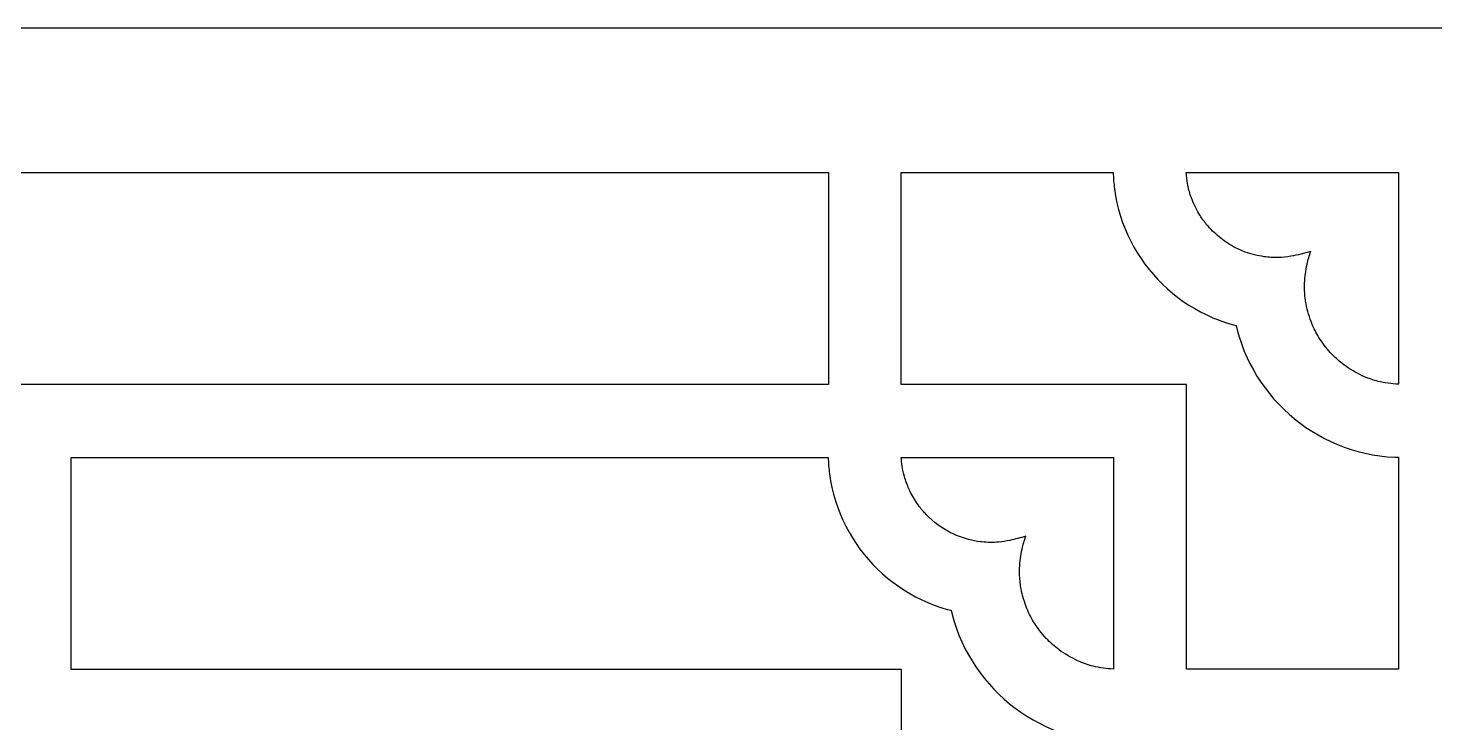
# Model space of a CAD drawing. Header units: centimetres. Extents: x -27 to -1.5, y 3.4 to 9.
# Drawn here: x -22.374 to -18.302, y 6.989 to 9.001 of the extents above; entities that cross this region are included whole.
import ezdxf

# ---------------------------------------------------------------- set-up
doc = ezdxf.new("R2010")
doc.units = ezdxf.units.CM
doc.header["$MEASUREMENT"] = 0
doc.layers.add('layer 1', color=7, linetype='Continuous')

msp = doc.modelspace()

# ---------------------------------------------------------------- linework, layer by layer
at = {"layer": 'layer 1', "color": 250}
for points, knots in [([(-26.99913, 3.42708), (-26.99913, 3.42708), (-26.99913, 9.00076), (-26.99913, 9.00076), (-26.99913, 9.00076), (-26.99913, 9.00076), (-1.49953, 9.00076), (-1.49953, 9.00076), (-1.49953, 9.00076), (-1.49953, 9.00076), (-1.49953, 3.42708), (-1.49953, 3.42708), (-1.49953, 3.42708), (-1.49953, 3.42708), (-26.99913, 3.42708), (-26.99913, 3.42708)], [0, 0, 0, 0, 0.2, 0.2, 0.2, 0.2, 0.4, 0.4, 0.4, 0.4, 0.6, 0.6, 0.6, 0.6, 1, 1, 1, 1]), ([(-20.05759, 8.58274), (-20.05759, 8.58274), (-24.65356, 8.58274), (-24.65356, 8.58274), (-24.65356, 8.58274), (-24.65356, 8.58274), (-24.65356, 7.96902), (-24.65356, 7.96902), (-24.65356, 7.96902), (-24.65356, 7.96902), (-20.05759, 7.96902), (-20.05759, 7.96902), (-20.05759, 7.96902), (-20.05759, 7.96902), (-20.05759, 8.58274), (-20.05759, 8.58274)], [0, 0, 0, 0, 0.2, 0.2, 0.2, 0.2, 0.4, 0.4, 0.4, 0.4, 0.6, 0.6, 0.6, 0.6, 1, 1, 1, 1]), ([(-18.65813, 7.83344), (-18.65813, 7.83344), (-18.67545, 7.84482), (-18.67545, 7.84482), (-18.67545, 7.84482), (-18.67545, 7.84482), (-18.69225, 7.8569), (-18.69225, 7.8569), (-18.69225, 7.8569), (-18.69225, 7.8569), (-18.70852, 7.86964), (-18.70852, 7.86964), (-18.70852, 7.86964), (-18.70852, 7.86964), (-18.72423, 7.88305), (-18.72423, 7.88305), (-18.72423, 7.88305), (-18.72423, 7.88305), (-18.73937, 7.89708), (-18.73937, 7.89708), (-18.73937, 7.89708), (-18.73937, 7.89708), (-18.75392, 7.91172), (-18.75392, 7.91172), (-18.75392, 7.91172), (-18.75392, 7.91172), (-18.76786, 7.92695), (-18.76786, 7.92695), (-18.76786, 7.92695), (-18.76786, 7.92695), (-18.78116, 7.94276), (-18.78116, 7.94276), (-18.78116, 7.94276), (-18.78116, 7.94276), (-18.7938, 7.9591), (-18.7938, 7.9591), (-18.7938, 7.9591), (-18.7938, 7.9591), (-18.80578, 7.97599), (-18.80578, 7.97599), (-18.80578, 7.97599), (-18.80578, 7.97599), (-18.81705, 7.99337), (-18.81705, 7.99337), (-18.81705, 7.99337), (-18.81705, 7.99337), (-18.82761, 8.01125), (-18.82761, 8.01125), (-18.82761, 8.01125), (-18.82761, 8.01125), (-18.83743, 8.0296), (-18.83743, 8.0296), (-18.83743, 8.0296), (-18.83743, 8.0296), (-18.84649, 8.04839), (-18.84649, 8.04839), (-18.84649, 8.04839), (-18.84649, 8.04839), (-18.85478, 8.06761), (-18.85478, 8.06761), (-18.85478, 8.06761), (-18.85478, 8.06761), (-18.86226, 8.08724), (-18.86226, 8.08724), (-18.86226, 8.08724), (-18.86226, 8.08724), (-18.86892, 8.10725), (-18.86892, 8.10725), (-18.86892, 8.10725), (-18.86892, 8.10725), (-18.87475, 8.12762), (-18.87475, 8.12762), (-18.87475, 8.12762), (-18.87475, 8.12762), (-18.87769, 8.13991), (-18.87769, 8.13991), (-18.87769, 8.13991), (-18.87769, 8.13991), (-18.88867, 8.14275), (-18.88867, 8.14275), (-18.88867, 8.14275), (-18.88867, 8.14275), (-18.90771, 8.14852), (-18.90771, 8.14852), (-18.90771, 8.14852), (-18.90771, 8.14852), (-18.9264, 8.15508), (-18.9264, 8.15508), (-18.9264, 8.15508), (-18.9264, 8.15508), (-18.94473, 8.16239), (-18.94473, 8.16239), (-18.94473, 8.16239), (-18.94473, 8.16239), (-18.96268, 8.17044), (-18.96268, 8.17044), (-18.96268, 8.17044), (-18.96268, 8.17044), (-18.98022, 8.1792), (-18.98022, 8.1792), (-18.98022, 8.1792), (-18.98022, 8.1792), (-18.99734, 8.18865), (-18.99734, 8.18865), (-18.99734, 8.18865), (-18.99734, 8.18865), (-19.01402, 8.19879), (-19.01402, 8.19879), (-19.01402, 8.19879), (-19.01402, 8.19879), (-19.03024, 8.20958), (-19.03024, 8.20958), (-19.03024, 8.20958), (-19.03024, 8.20958), (-19.04599, 8.22102), (-19.04599, 8.22102), (-19.04599, 8.22102), (-19.04599, 8.22102), (-19.06124, 8.23308), (-19.06124, 8.23308), (-19.06124, 8.23308), (-19.06124, 8.23308), (-19.07597, 8.24573), (-19.07597, 8.24573), (-19.07597, 8.24573), (-19.07597, 8.24573), (-19.09017, 8.25898), (-19.09017, 8.25898), (-19.09017, 8.25898), (-19.09017, 8.25898), (-19.10382, 8.27278), (-19.10382, 8.27278), (-19.10382, 8.27278), (-19.10382, 8.27278), (-19.1169, 8.28714), (-19.1169, 8.28714), (-19.1169, 8.28714), (-19.1169, 8.28714), (-19.12939, 8.30202), (-19.12939, 8.30202), (-19.12939, 8.30202), (-19.12939, 8.30202), (-19.14127, 8.31742), (-19.14127, 8.31742), (-19.14127, 8.31742), (-19.14127, 8.31742), (-19.15252, 8.3333), (-19.15252, 8.3333), (-19.15252, 8.3333), (-19.15252, 8.3333), (-19.16314, 8.34965), (-19.16314, 8.34965), (-19.16314, 8.34965), (-19.16314, 8.34965), (-19.17307, 8.36646), (-19.17307, 8.36646), (-19.17307, 8.36646), (-19.17307, 8.36646), (-19.18234, 8.38371), (-19.18234, 8.38371), (-19.18234, 8.38371), (-19.18234, 8.38371), (-19.1909, 8.40136), (-19.1909, 8.40136), (-19.1909, 8.40136), (-19.1909, 8.40136), (-19.19873, 8.41942), (-19.19873, 8.41942), (-19.19873, 8.41942), (-19.19873, 8.41942), (-19.20582, 8.43785), (-19.20582, 8.43785), (-19.20582, 8.43785), (-19.20582, 8.43785), (-19.21216, 8.45664), (-19.21216, 8.45664), (-19.21216, 8.45664), (-19.21216, 8.45664), (-19.21772, 8.47578), (-19.21772, 8.47578), (-19.21772, 8.47578), (-19.21772, 8.47578), (-19.22248, 8.49523), (-19.22248, 8.49523), (-19.22248, 8.49523), (-19.22248, 8.49523), (-19.22642, 8.51498), (-19.22642, 8.51498), (-19.22642, 8.51498), (-19.22642, 8.51498), (-19.22953, 8.53502), (-19.22953, 8.53502), (-19.22953, 8.53502), (-19.23129, 8.55092), (-19.23294, 8.56671), (-19.23332, 8.58274), (-19.23332, 8.58274), (-19.23332, 8.58274), (-19.84652, 8.58274), (-19.84652, 8.58274), (-19.84652, 8.58274), (-19.84652, 8.58274), (-19.84652, 7.96902), (-19.84652, 7.96902), (-19.84652, 7.96902), (-19.84652, 7.96902), (-19.02147, 7.96902), (-19.02147, 7.96902), (-19.02147, 7.96902), (-19.02147, 7.96902), (-19.02147, 7.14462), (-19.02147, 7.14462), (-19.02147, 7.14462), (-19.02147, 7.14462), (-18.40776, 7.14462), (-18.40776, 7.14462), (-18.40776, 7.14462), (-18.40776, 7.14462), (-18.40776, 7.75822), (-18.40776, 7.75822), (-18.40776, 7.75822), (-18.40776, 7.75822), (-18.41796, 7.75844), (-18.41796, 7.75844), (-18.41796, 7.75844), (-18.41796, 7.75844), (-18.43981, 7.75989), (-18.43981, 7.75989), (-18.43981, 7.75989), (-18.43981, 7.75989), (-18.46138, 7.76228), (-18.46138, 7.76228), (-18.46138, 7.76228), (-18.46138, 7.76228), (-18.48268, 7.7656), (-18.48268, 7.7656), (-18.48268, 7.7656), (-18.48268, 7.7656), (-18.50367, 7.76981), (-18.50367, 7.76981), (-18.50367, 7.76981), (-18.50367, 7.76981), (-18.52434, 7.7749), (-18.52434, 7.7749), (-18.52434, 7.7749), (-18.52434, 7.7749), (-18.54466, 7.78086), (-18.54466, 7.78086), (-18.54466, 7.78086), (-18.54466, 7.78086), (-18.56461, 7.78764), (-18.56461, 7.78764), (-18.56461, 7.78764), (-18.56461, 7.78764), (-18.58418, 7.79526), (-18.58418, 7.79526), (-18.58418, 7.79526), (-18.58418, 7.79526), (-18.60333, 7.80366), (-18.60333, 7.80366), (-18.60333, 7.80366), (-18.60333, 7.80366), (-18.62205, 7.81284), (-18.62205, 7.81284), (-18.62205, 7.81284), (-18.62205, 7.81284), (-18.64033, 7.82277), (-18.64033, 7.82277), (-18.64033, 7.82277), (-18.64033, 7.82277), (-18.65813, 7.83344), (-18.65813, 7.83344)], [0, 0, 0, 0, 0.0144928, 0.0144928, 0.0144928, 0.0144928, 0.0289855, 0.0289855, 0.0289855, 0.0289855, 0.0434783, 0.0434783, 0.0434783, 0.0434783, 0.057971, 0.057971, 0.057971, 0.057971, 0.0724638, 0.0724638, 0.0724638, 0.0724638, 0.0869565, 0.0869565, 0.0869565, 0.0869565, 0.1014493, 0.1014493, 0.1014493, 0.1014493, 0.115942, 0.115942, 0.115942, 0.115942, 0.1304348, 0.1304348, 0.1304348, 0.1304348, 0.1449275, 0.1449275, 0.1449275, 0.1449275, 0.1594203, 0.1594203, 0.1594203, 0.1594203, 0.173913, 0.173913, 0.173913, 0.173913, 0.1884058, 0.1884058, 0.1884058, 0.1884058, 0.2028986, 0.2028986, 0.2028986, 0.2028986, 0.2173913, 0.2173913, 0.2173913, 0.2173913, 0.2318841, 0.2318841, 0.2318841, 0.2318841, 0.2463768, 0.2463768, 0.2463768, 0.2463768, 0.2608696, 0.2608696, 0.2608696, 0.2608696, 0.2753623, 0.2753623, 0.2753623, 0.2753623, 0.2898551, 0.2898551, 0.2898551, 0.2898551, 0.3043478, 0.3043478, 0.3043478, 0.3043478, 0.3188406, 0.3188406, 0.3188406, 0.3188406, 0.3333333, 0.3333333, 0.3333333, 0.3333333, 0.3478261, 0.3478261, 0.3478261, 0.3478261, 0.3623188, 0.3623188, 0.3623188, 0.3623188, 0.3768116, 0.3768116, 0.3768116, 0.3768116, 0.3913043, 0.3913043, 0.3913043, 0.3913043, 0.4057971, 0.4057971, 0.4057971, 0.4057971, 0.4202899, 0.4202899, 0.4202899, 0.4202899, 0.4347826, 0.4347826, 0.4347826, 0.4347826, 0.4492754, 0.4492754, 0.4492754, 0.4492754, 0.4637681, 0.4637681, 0.4637681, 0.4637681, 0.4782609, 0.4782609, 0.4782609, 0.4782609, 0.4927536, 0.4927536, 0.4927536, 0.4927536, 0.5072464, 0.5072464, 0.5072464, 0.5072464, 0.5217391, 0.5217391, 0.5217391, 0.5217391, 0.5362319, 0.5362319, 0.5362319, 0.5362319, 0.5507246, 0.5507246, 0.5507246, 0.5507246, 0.5652174, 0.5652174, 0.5652174, 0.5652174, 0.5797101, 0.5797101, 0.5797101, 0.5797101, 0.5942029, 0.5942029, 0.5942029, 0.5942029, 0.6086957, 0.6086957, 0.6086957, 0.6086957, 0.6231884, 0.6231884, 0.6231884, 0.6231884, 0.6376812, 0.6376812, 0.6376812, 0.6376812, 0.6521739, 0.6521739, 0.6521739, 0.6521739, 0.6666667, 0.6666667, 0.6666667, 0.6666667, 0.6811594, 0.6811594, 0.6811594, 0.6811594, 0.6956522, 0.6956522, 0.6956522, 0.6956522, 0.7101449, 0.7101449, 0.7101449, 0.7101449, 0.7246377, 0.7246377, 0.7246377, 0.7246377, 0.7391304, 0.7391304, 0.7391304, 0.7391304, 0.7536232, 0.7536232, 0.7536232, 0.7536232, 0.7681159, 0.7681159, 0.7681159, 0.7681159, 0.7826087, 0.7826087, 0.7826087, 0.7826087, 0.7971014, 0.7971014, 0.7971014, 0.7971014, 0.8115942, 0.8115942, 0.8115942, 0.8115942, 0.826087, 0.826087, 0.826087, 0.826087, 0.8405797, 0.8405797, 0.8405797, 0.8405797, 0.8550725, 0.8550725, 0.8550725, 0.8550725, 0.8695652, 0.8695652, 0.8695652, 0.8695652, 0.884058, 0.884058, 0.884058, 0.884058, 0.8985507, 0.8985507, 0.8985507, 0.8985507, 0.9130435, 0.9130435, 0.9130435, 0.9130435, 0.9275362, 0.9275362, 0.9275362, 0.9275362, 0.942029, 0.942029, 0.942029, 0.942029, 0.9565217, 0.9565217, 0.9565217, 0.9565217, 0.9710145, 0.9710145, 0.9710145, 0.9710145, 1, 1, 1, 1]), ([(-19.00504, 8.50447), (-18.99853, 8.48827), (-18.99079, 8.47293), (-18.98172, 8.45803), (-18.98172, 8.45803), (-18.97601, 8.44879), (-18.96923, 8.4404), (-18.96273, 8.43172), (-18.96273, 8.43172), (-18.9516, 8.41901), (-18.93982, 8.40727), (-18.92686, 8.39646), (-18.92686, 8.39646), (-18.91374, 8.38574), (-18.89996, 8.37638), (-18.88534, 8.36786), (-18.88534, 8.36786), (-18.87404, 8.36211), (-18.86257, 8.35691), (-18.85081, 8.35222), (-18.85081, 8.35222), (-18.8329, 8.34618), (-18.81483, 8.34178), (-18.79617, 8.3389), (-18.79617, 8.3389), (-18.78271, 8.3369), (-18.76904, 8.3366), (-18.75546, 8.33666), (-18.75546, 8.33666), (-18.74313, 8.33677), (-18.73089, 8.33831), (-18.71875, 8.34031), (-18.71875, 8.34031), (-18.70901, 8.34197), (-18.69941, 8.34409), (-18.68986, 8.3466), (-18.68986, 8.3466), (-18.68986, 8.3466), (-18.66157, 8.35436), (-18.66157, 8.35436), (-18.66157, 8.35436), (-18.66533, 8.342), (-18.66955, 8.32982), (-18.67228, 8.31721), (-18.67228, 8.31721), (-18.6761, 8.29888), (-18.6785, 8.28056), (-18.67944, 8.26187), (-18.67944, 8.26187), (-18.6801, 8.24758), (-18.67903, 8.23329), (-18.67757, 8.21908), (-18.67757, 8.21908), (-18.67724, 8.21598), (-18.67689, 8.21289), (-18.67649, 8.2098), (-18.67649, 8.2098), (-18.67286, 8.18973), (-18.66761, 8.17025), (-18.66061, 8.1511), (-18.66061, 8.1511), (-18.6554, 8.13708), (-18.64842, 8.12373), (-18.64116, 8.11067), (-18.64116, 8.11067), (-18.63682, 8.10299), (-18.63174, 8.09574), (-18.62657, 8.08861), (-18.62657, 8.08861), (-18.61587, 8.07401), (-18.60411, 8.05962), (-18.59083, 8.04732), (-18.59083, 8.04732), (-18.58045, 8.03783), (-18.56983, 8.0286), (-18.55822, 8.02067), (-18.55822, 8.02067), (-18.54152, 8.0094), (-18.52416, 7.9997), (-18.50585, 7.99134), (-18.50585, 7.99134), (-18.49294, 7.98628), (-18.47988, 7.98186), (-18.46657, 7.97802), (-18.46657, 7.97802), (-18.44713, 7.97359), (-18.42765, 7.97073), (-18.40776, 7.96958), (-18.40776, 7.96958), (-18.40776, 7.96958), (-18.40776, 8.58274), (-18.40776, 8.58274), (-18.40776, 8.58274), (-18.40776, 8.58274), (-19.02175, 8.58274), (-19.02175, 8.58274), (-19.02175, 8.58274), (-19.02121, 8.572), (-19.02024, 8.5613), (-19.01819, 8.55075), (-19.01819, 8.55075), (-19.01565, 8.53817), (-19.0128, 8.52558), (-19.00847, 8.5135), (-19.00847, 8.5135), (-19.00736, 8.51047), (-19.00621, 8.50746), (-19.00504, 8.50447)], [0, 0, 0, 0, 0.0357143, 0.0357143, 0.0357143, 0.0357143, 0.0714286, 0.0714286, 0.0714286, 0.0714286, 0.1071429, 0.1071429, 0.1071429, 0.1071429, 0.1428571, 0.1428571, 0.1428571, 0.1428571, 0.1785714, 0.1785714, 0.1785714, 0.1785714, 0.2142857, 0.2142857, 0.2142857, 0.2142857, 0.25, 0.25, 0.25, 0.25, 0.2857143, 0.2857143, 0.2857143, 0.2857143, 0.3214286, 0.3214286, 0.3214286, 0.3214286, 0.3571429, 0.3571429, 0.3571429, 0.3571429, 0.3928571, 0.3928571, 0.3928571, 0.3928571, 0.4285714, 0.4285714, 0.4285714, 0.4285714, 0.4642857, 0.4642857, 0.4642857, 0.4642857, 0.5, 0.5, 0.5, 0.5, 0.5357143, 0.5357143, 0.5357143, 0.5357143, 0.5714286, 0.5714286, 0.5714286, 0.5714286, 0.6071429, 0.6071429, 0.6071429, 0.6071429, 0.6428571, 0.6428571, 0.6428571, 0.6428571, 0.6785714, 0.6785714, 0.6785714, 0.6785714, 0.7142857, 0.7142857, 0.7142857, 0.7142857, 0.75, 0.75, 0.75, 0.75, 0.7857143, 0.7857143, 0.7857143, 0.7857143, 0.8214286, 0.8214286, 0.8214286, 0.8214286, 0.8571429, 0.8571429, 0.8571429, 0.8571429, 0.8928571, 0.8928571, 0.8928571, 0.8928571, 0.9285714, 0.9285714, 0.9285714, 0.9285714, 1, 1, 1, 1]), ([(-19.48292, 7.00866), (-19.48292, 7.00866), (-19.50023, 7.02004), (-19.50023, 7.02004), (-19.50023, 7.02004), (-19.50023, 7.02004), (-19.51703, 7.03212), (-19.51703, 7.03212), (-19.51703, 7.03212), (-19.51703, 7.03212), (-19.5333, 7.04486), (-19.5333, 7.04486), (-19.5333, 7.04486), (-19.5333, 7.04486), (-19.54902, 7.05826), (-19.54902, 7.05826), (-19.54902, 7.05826), (-19.54902, 7.05826), (-19.56416, 7.07229), (-19.56416, 7.07229), (-19.56416, 7.07229), (-19.56416, 7.07229), (-19.57871, 7.08693), (-19.57871, 7.08693), (-19.57871, 7.08693), (-19.57871, 7.08693), (-19.59264, 7.10217), (-19.59264, 7.10217), (-19.59264, 7.10217), (-19.59264, 7.10217), (-19.60594, 7.11797), (-19.60594, 7.11797), (-19.60594, 7.11797), (-19.60594, 7.11797), (-19.61859, 7.13432), (-19.61859, 7.13432), (-19.61859, 7.13432), (-19.61859, 7.13432), (-19.63056, 7.1512), (-19.63056, 7.1512), (-19.63056, 7.1512), (-19.63056, 7.1512), (-19.64184, 7.16859), (-19.64184, 7.16859), (-19.64184, 7.16859), (-19.64184, 7.16859), (-19.65239, 7.18647), (-19.65239, 7.18647), (-19.65239, 7.18647), (-19.65239, 7.18647), (-19.66221, 7.20481), (-19.66221, 7.20481), (-19.66221, 7.20481), (-19.66221, 7.20481), (-19.67127, 7.22361), (-19.67127, 7.22361), (-19.67127, 7.22361), (-19.67127, 7.22361), (-19.67956, 7.24283), (-19.67956, 7.24283), (-19.67956, 7.24283), (-19.67956, 7.24283), (-19.68705, 7.26245), (-19.68705, 7.26245), (-19.68705, 7.26245), (-19.68705, 7.26245), (-19.69371, 7.28247), (-19.69371, 7.28247), (-19.69371, 7.28247), (-19.69371, 7.28247), (-19.69953, 7.30284), (-19.69953, 7.30284), (-19.69953, 7.30284), (-19.69953, 7.30284), (-19.70247, 7.31513), (-19.70247, 7.31513), (-19.70247, 7.31513), (-19.70247, 7.31513), (-19.71345, 7.31796), (-19.71345, 7.31796), (-19.71345, 7.31796), (-19.71345, 7.31796), (-19.73249, 7.32374), (-19.73249, 7.32374), (-19.73249, 7.32374), (-19.73249, 7.32374), (-19.75118, 7.3303), (-19.75118, 7.3303), (-19.75118, 7.3303), (-19.75118, 7.3303), (-19.76951, 7.3376), (-19.76951, 7.3376), (-19.76951, 7.3376), (-19.76951, 7.3376), (-19.78746, 7.34566), (-19.78746, 7.34566), (-19.78746, 7.34566), (-19.78746, 7.34566), (-19.805, 7.35441), (-19.805, 7.35441), (-19.805, 7.35441), (-19.805, 7.35441), (-19.82212, 7.36387), (-19.82212, 7.36387), (-19.82212, 7.36387), (-19.82212, 7.36387), (-19.8388, 7.37401), (-19.8388, 7.37401), (-19.8388, 7.37401), (-19.8388, 7.37401), (-19.85502, 7.3848), (-19.85502, 7.3848), (-19.85502, 7.3848), (-19.85502, 7.3848), (-19.87077, 7.39623), (-19.87077, 7.39623), (-19.87077, 7.39623), (-19.87077, 7.39623), (-19.88602, 7.40829), (-19.88602, 7.40829), (-19.88602, 7.40829), (-19.88602, 7.40829), (-19.90075, 7.42095), (-19.90075, 7.42095), (-19.90075, 7.42095), (-19.90075, 7.42095), (-19.91496, 7.4342), (-19.91496, 7.4342), (-19.91496, 7.4342), (-19.91496, 7.4342), (-19.9286, 7.448), (-19.9286, 7.448), (-19.9286, 7.448), (-19.9286, 7.448), (-19.94168, 7.46236), (-19.94168, 7.46236), (-19.94168, 7.46236), (-19.94168, 7.46236), (-19.95417, 7.47724), (-19.95417, 7.47724), (-19.95417, 7.47724), (-19.95417, 7.47724), (-19.96605, 7.49263), (-19.96605, 7.49263), (-19.96605, 7.49263), (-19.96605, 7.49263), (-19.9773, 7.50851), (-19.9773, 7.50851), (-19.9773, 7.50851), (-19.9773, 7.50851), (-19.98792, 7.52487), (-19.98792, 7.52487), (-19.98792, 7.52487), (-19.98792, 7.52487), (-19.99786, 7.54167), (-19.99786, 7.54167), (-19.99786, 7.54167), (-19.99786, 7.54167), (-20.00712, 7.55892), (-20.00712, 7.55892), (-20.00712, 7.55892), (-20.00712, 7.55892), (-20.01568, 7.57658), (-20.01568, 7.57658), (-20.01568, 7.57658), (-20.01568, 7.57658), (-20.02351, 7.59464), (-20.02351, 7.59464), (-20.02351, 7.59464), (-20.02351, 7.59464), (-20.03061, 7.61307), (-20.03061, 7.61307), (-20.03061, 7.61307), (-20.03061, 7.61307), (-20.03695, 7.63186), (-20.03695, 7.63186), (-20.03695, 7.63186), (-20.03695, 7.63186), (-20.0425, 7.65099), (-20.0425, 7.65099), (-20.0425, 7.65099), (-20.0425, 7.65099), (-20.04726, 7.67045), (-20.04726, 7.67045), (-20.04726, 7.67045), (-20.04726, 7.67045), (-20.0512, 7.6902), (-20.0512, 7.6902), (-20.0512, 7.6902), (-20.0512, 7.6902), (-20.05431, 7.71023), (-20.05431, 7.71023), (-20.05431, 7.71023), (-20.05607, 7.72614), (-20.05773, 7.74194), (-20.0581, 7.75796), (-20.0581, 7.75796), (-20.0581, 7.75796), (-22.24956, 7.75796), (-22.24956, 7.75796), (-22.24956, 7.75796), (-22.24956, 7.75796), (-22.24956, 7.14424), (-22.24956, 7.14424), (-22.24956, 7.14424), (-22.24956, 7.14424), (-19.84625, 7.14424), (-19.84625, 7.14424), (-19.84625, 7.14424), (-19.84625, 7.14424), (-19.84625, 6.31946), (-19.84625, 6.31946), (-19.84625, 6.31946), (-19.84625, 6.31946), (-19.23254, 6.31946), (-19.23254, 6.31946), (-19.23254, 6.31946), (-19.23254, 6.31946), (-19.23254, 6.93343), (-19.23254, 6.93343), (-19.23254, 6.93343), (-19.23254, 6.93343), (-19.24275, 6.93366), (-19.24275, 6.93366), (-19.24275, 6.93366), (-19.24275, 6.93366), (-19.26459, 6.93511), (-19.26459, 6.93511), (-19.26459, 6.93511), (-19.26459, 6.93511), (-19.28616, 6.9375), (-19.28616, 6.9375), (-19.28616, 6.9375), (-19.28616, 6.9375), (-19.30746, 6.94081), (-19.30746, 6.94081), (-19.30746, 6.94081), (-19.30746, 6.94081), (-19.32845, 6.94502), (-19.32845, 6.94502), (-19.32845, 6.94502), (-19.32845, 6.94502), (-19.34912, 6.95012), (-19.34912, 6.95012), (-19.34912, 6.95012), (-19.34912, 6.95012), (-19.36944, 6.95607), (-19.36944, 6.95607), (-19.36944, 6.95607), (-19.36944, 6.95607), (-19.38939, 6.96286), (-19.38939, 6.96286), (-19.38939, 6.96286), (-19.38939, 6.96286), (-19.40896, 6.97047), (-19.40896, 6.97047), (-19.40896, 6.97047), (-19.40896, 6.97047), (-19.42811, 6.97887), (-19.42811, 6.97887), (-19.42811, 6.97887), (-19.42811, 6.97887), (-19.44684, 6.98806), (-19.44684, 6.98806), (-19.44684, 6.98806), (-19.44684, 6.98806), (-19.46512, 6.99799), (-19.46512, 6.99799), (-19.46512, 6.99799), (-19.46512, 6.99799), (-19.48292, 7.00866), (-19.48292, 7.00866)], [0, 0, 0, 0, 0.0144928, 0.0144928, 0.0144928, 0.0144928, 0.0289855, 0.0289855, 0.0289855, 0.0289855, 0.0434783, 0.0434783, 0.0434783, 0.0434783, 0.057971, 0.057971, 0.057971, 0.057971, 0.0724638, 0.0724638, 0.0724638, 0.0724638, 0.0869565, 0.0869565, 0.0869565, 0.0869565, 0.1014493, 0.1014493, 0.1014493, 0.1014493, 0.115942, 0.115942, 0.115942, 0.115942, 0.1304348, 0.1304348, 0.1304348, 0.1304348, 0.1449275, 0.1449275, 0.1449275, 0.1449275, 0.1594203, 0.1594203, 0.1594203, 0.1594203, 0.173913, 0.173913, 0.173913, 0.173913, 0.1884058, 0.1884058, 0.1884058, 0.1884058, 0.2028986, 0.2028986, 0.2028986, 0.2028986, 0.2173913, 0.2173913, 0.2173913, 0.2173913, 0.2318841, 0.2318841, 0.2318841, 0.2318841, 0.2463768, 0.2463768, 0.2463768, 0.2463768, 0.2608696, 0.2608696, 0.2608696, 0.2608696, 0.2753623, 0.2753623, 0.2753623, 0.2753623, 0.2898551, 0.2898551, 0.2898551, 0.2898551, 0.3043478, 0.3043478, 0.3043478, 0.3043478, 0.3188406, 0.3188406, 0.3188406, 0.3188406, 0.3333333, 0.3333333, 0.3333333, 0.3333333, 0.3478261, 0.3478261, 0.3478261, 0.3478261, 0.3623188, 0.3623188, 0.3623188, 0.3623188, 0.3768116, 0.3768116, 0.3768116, 0.3768116, 0.3913043, 0.3913043, 0.3913043, 0.3913043, 0.4057971, 0.4057971, 0.4057971, 0.4057971, 0.4202899, 0.4202899, 0.4202899, 0.4202899, 0.4347826, 0.4347826, 0.4347826, 0.4347826, 0.4492754, 0.4492754, 0.4492754, 0.4492754, 0.4637681, 0.4637681, 0.4637681, 0.4637681, 0.4782609, 0.4782609, 0.4782609, 0.4782609, 0.4927536, 0.4927536, 0.4927536, 0.4927536, 0.5072464, 0.5072464, 0.5072464, 0.5072464, 0.5217391, 0.5217391, 0.5217391, 0.5217391, 0.5362319, 0.5362319, 0.5362319, 0.5362319, 0.5507246, 0.5507246, 0.5507246, 0.5507246, 0.5652174, 0.5652174, 0.5652174, 0.5652174, 0.5797101, 0.5797101, 0.5797101, 0.5797101, 0.5942029, 0.5942029, 0.5942029, 0.5942029, 0.6086957, 0.6086957, 0.6086957, 0.6086957, 0.6231884, 0.6231884, 0.6231884, 0.6231884, 0.6376812, 0.6376812, 0.6376812, 0.6376812, 0.6521739, 0.6521739, 0.6521739, 0.6521739, 0.6666667, 0.6666667, 0.6666667, 0.6666667, 0.6811594, 0.6811594, 0.6811594, 0.6811594, 0.6956522, 0.6956522, 0.6956522, 0.6956522, 0.7101449, 0.7101449, 0.7101449, 0.7101449, 0.7246377, 0.7246377, 0.7246377, 0.7246377, 0.7391304, 0.7391304, 0.7391304, 0.7391304, 0.7536232, 0.7536232, 0.7536232, 0.7536232, 0.7681159, 0.7681159, 0.7681159, 0.7681159, 0.7826087, 0.7826087, 0.7826087, 0.7826087, 0.7971014, 0.7971014, 0.7971014, 0.7971014, 0.8115942, 0.8115942, 0.8115942, 0.8115942, 0.826087, 0.826087, 0.826087, 0.826087, 0.8405797, 0.8405797, 0.8405797, 0.8405797, 0.8550725, 0.8550725, 0.8550725, 0.8550725, 0.8695652, 0.8695652, 0.8695652, 0.8695652, 0.884058, 0.884058, 0.884058, 0.884058, 0.8985507, 0.8985507, 0.8985507, 0.8985507, 0.9130435, 0.9130435, 0.9130435, 0.9130435, 0.9275362, 0.9275362, 0.9275362, 0.9275362, 0.942029, 0.942029, 0.942029, 0.942029, 0.9565217, 0.9565217, 0.9565217, 0.9565217, 0.9710145, 0.9710145, 0.9710145, 0.9710145, 1, 1, 1, 1]), ([(-19.83748, 7.70221), (-19.83418, 7.68997), (-19.82945, 7.67819), (-19.82428, 7.66665), (-19.82428, 7.66665), (-19.81804, 7.65301), (-19.81087, 7.64), (-19.80281, 7.62737), (-19.80281, 7.62737), (-19.79648, 7.6189), (-19.79045, 7.61019), (-19.78343, 7.6023), (-19.78343, 7.6023), (-19.78052, 7.5991), (-19.77757, 7.59595), (-19.77458, 7.59285), (-19.77458, 7.59285), (-19.75346, 7.5714), (-19.72885, 7.55212), (-19.70173, 7.5389), (-19.70173, 7.5389), (-19.69668, 7.53648), (-19.69161, 7.53416), (-19.68648, 7.53194), (-19.68648, 7.53194), (-19.66431, 7.52244), (-19.64067, 7.5169), (-19.61685, 7.51351), (-19.61685, 7.51351), (-19.61685, 7.51351), (-19.61304, 7.513), (-19.61304, 7.513), (-19.61304, 7.513), (-19.59715, 7.51185), (-19.58094, 7.51117), (-19.56506, 7.51268), (-19.56506, 7.51268), (-19.55395, 7.51382), (-19.54297, 7.51545), (-19.53204, 7.51769), (-19.53204, 7.51769), (-19.51663, 7.52093), (-19.50153, 7.52541), (-19.48635, 7.52957), (-19.48635, 7.52957), (-19.49011, 7.51721), (-19.49433, 7.50504), (-19.49706, 7.49243), (-19.49706, 7.49243), (-19.50089, 7.4741), (-19.50328, 7.45578), (-19.50422, 7.43708), (-19.50422, 7.43708), (-19.50488, 7.42279), (-19.50382, 7.40851), (-19.50236, 7.3943), (-19.50236, 7.3943), (-19.50203, 7.3912), (-19.50167, 7.3881), (-19.50128, 7.38502), (-19.50128, 7.38502), (-19.49764, 7.36495), (-19.4924, 7.34547), (-19.48539, 7.32632), (-19.48539, 7.32632), (-19.47963, 7.31079), (-19.47171, 7.29592), (-19.46349, 7.28157), (-19.46349, 7.28157), (-19.45258, 7.26467), (-19.44048, 7.24886), (-19.42696, 7.23397), (-19.42696, 7.23397), (-19.41579, 7.22177), (-19.40296, 7.211), (-19.39002, 7.20075), (-19.39002, 7.20075), (-19.37297, 7.18867), (-19.35521, 7.17823), (-19.33638, 7.16923), (-19.33638, 7.16923), (-19.32895, 7.16573), (-19.32136, 7.16296), (-19.31363, 7.16026), (-19.31363, 7.16026), (-19.30625, 7.15773), (-19.29883, 7.15539), (-19.29135, 7.15324), (-19.29135, 7.15324), (-19.27191, 7.14881), (-19.25244, 7.14595), (-19.23254, 7.1448), (-19.23254, 7.1448), (-19.23254, 7.1448), (-19.23254, 7.75796), (-19.23254, 7.75796), (-19.23254, 7.75796), (-19.23254, 7.75796), (-19.84653, 7.75796), (-19.84653, 7.75796), (-19.84653, 7.75796), (-19.84612, 7.74958), (-19.84532, 7.74122), (-19.84428, 7.73291), (-19.84428, 7.73291), (-19.8424, 7.72257), (-19.84013, 7.71236), (-19.83748, 7.70221)], [0, 0, 0, 0, 0.0357143, 0.0357143, 0.0357143, 0.0357143, 0.0714286, 0.0714286, 0.0714286, 0.0714286, 0.1071429, 0.1071429, 0.1071429, 0.1071429, 0.1428571, 0.1428571, 0.1428571, 0.1428571, 0.1785714, 0.1785714, 0.1785714, 0.1785714, 0.2142857, 0.2142857, 0.2142857, 0.2142857, 0.25, 0.25, 0.25, 0.25, 0.2857143, 0.2857143, 0.2857143, 0.2857143, 0.3214286, 0.3214286, 0.3214286, 0.3214286, 0.3571429, 0.3571429, 0.3571429, 0.3571429, 0.3928571, 0.3928571, 0.3928571, 0.3928571, 0.4285714, 0.4285714, 0.4285714, 0.4285714, 0.4642857, 0.4642857, 0.4642857, 0.4642857, 0.5, 0.5, 0.5, 0.5, 0.5357143, 0.5357143, 0.5357143, 0.5357143, 0.5714286, 0.5714286, 0.5714286, 0.5714286, 0.6071429, 0.6071429, 0.6071429, 0.6071429, 0.6428571, 0.6428571, 0.6428571, 0.6428571, 0.6785714, 0.6785714, 0.6785714, 0.6785714, 0.7142857, 0.7142857, 0.7142857, 0.7142857, 0.75, 0.75, 0.75, 0.75, 0.7857143, 0.7857143, 0.7857143, 0.7857143, 0.8214286, 0.8214286, 0.8214286, 0.8214286, 0.8571429, 0.8571429, 0.8571429, 0.8571429, 0.8928571, 0.8928571, 0.8928571, 0.8928571, 0.9285714, 0.9285714, 0.9285714, 0.9285714, 1, 1, 1, 1])]:
    msp.add_open_spline(points, degree=3, knots=knots, dxfattribs=at)

doc.saveas('drawing.dxf')
